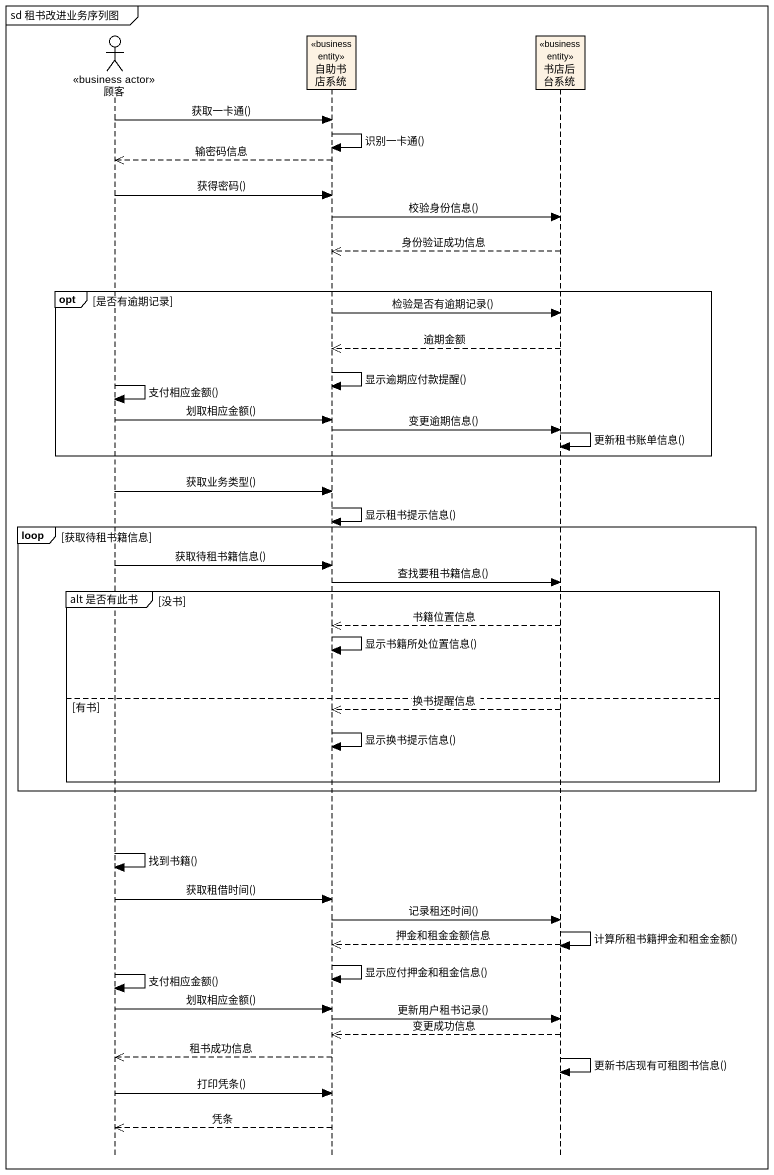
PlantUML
@startuml
mainframe sd 租书改进业务序列图
hide footbox
actor 顾客 <<business actor>>
participant 自助书店系统 <<business entity>>
participant 书店后台系统 <<business entity>>

顾客 -> 自助书店系统 : 获取一卡通()
自助书店系统 -> 自助书店系统 : 识别一卡通()
自助书店系统 -->> 顾客 : 输密码信息
顾客 -> 自助书店系统 : 获得密码()
自助书店系统 -> 书店后台系统 : 校验身份信息()
书店后台系统 -->> 自助书店系统 : 身份验证成功信息
opt 是否有逾期记录
  自助书店系统 -> 书店后台系统 : 检验是否有逾期记录()
  书店后台系统 -->> 自助书店系统 : 逾期金额
  自助书店系统 -> 自助书店系统 : 显示逾期应付款提醒()
  顾客 -> 顾客 : 支付相应金额()
  顾客 -> 自助书店系统 : 划取相应金额()
  自助书店系统 -> 书店后台系统 : 变更逾期信息()
  书店后台系统 -> 书店后台系统 : 更新租书账单信息()
end
顾客 -> 自助书店系统 : 获取业务类型()
自助书店系统 -> 自助书店系统 : 显示租书提示信息()
loop 获取待租书籍信息
  顾客 -> 自助书店系统 : 获取待租书籍信息()
  自助书店系统 -> 书店后台系统 : 查找要租书籍信息()
  group alt 是否有此书 [没书]
    书店后台系统 -->> 自助书店系统 : 书籍位置信息
    自助书店系统 -> 自助书店系统 : 显示书籍所处位置信息()
  else 有书
    书店后台系统 -->> 自助书店系统 : 换书提醒信息
    自助书店系统 -> 自助书店系统 : 显示换书提示信息()
  end
end
顾客 -> 顾客 : 找到书籍()
顾客 -> 自助书店系统 : 获取租借时间()
自助书店系统 -> 书店后台系统 : 记录租还时间()
书店后台系统 -> 书店后台系统 : 计算所租书籍押金和租金金额()
书店后台系统 -->> 自助书店系统 : 押金和租金金额信息
自助书店系统 -> 自助书店系统 : 显示应付押金和租金信息()
顾客 -> 顾客 : 支付相应金额()
顾客 -> 自助书店系统 : 划取相应金额()
自助书店系统 -> 书店后台系统 : 更新用户租书记录()
书店后台系统 -->> 自助书店系统 : 变更成功信息
自助书店系统 -->> 顾客 : 租书成功信息
书店后台系统 -> 书店后台系统 : 更新书店现有可租图书信息()
顾客 -> 自助书店系统 : 打印凭条()
自助书店系统 -->> 顾客 : 凭条
@enduml
